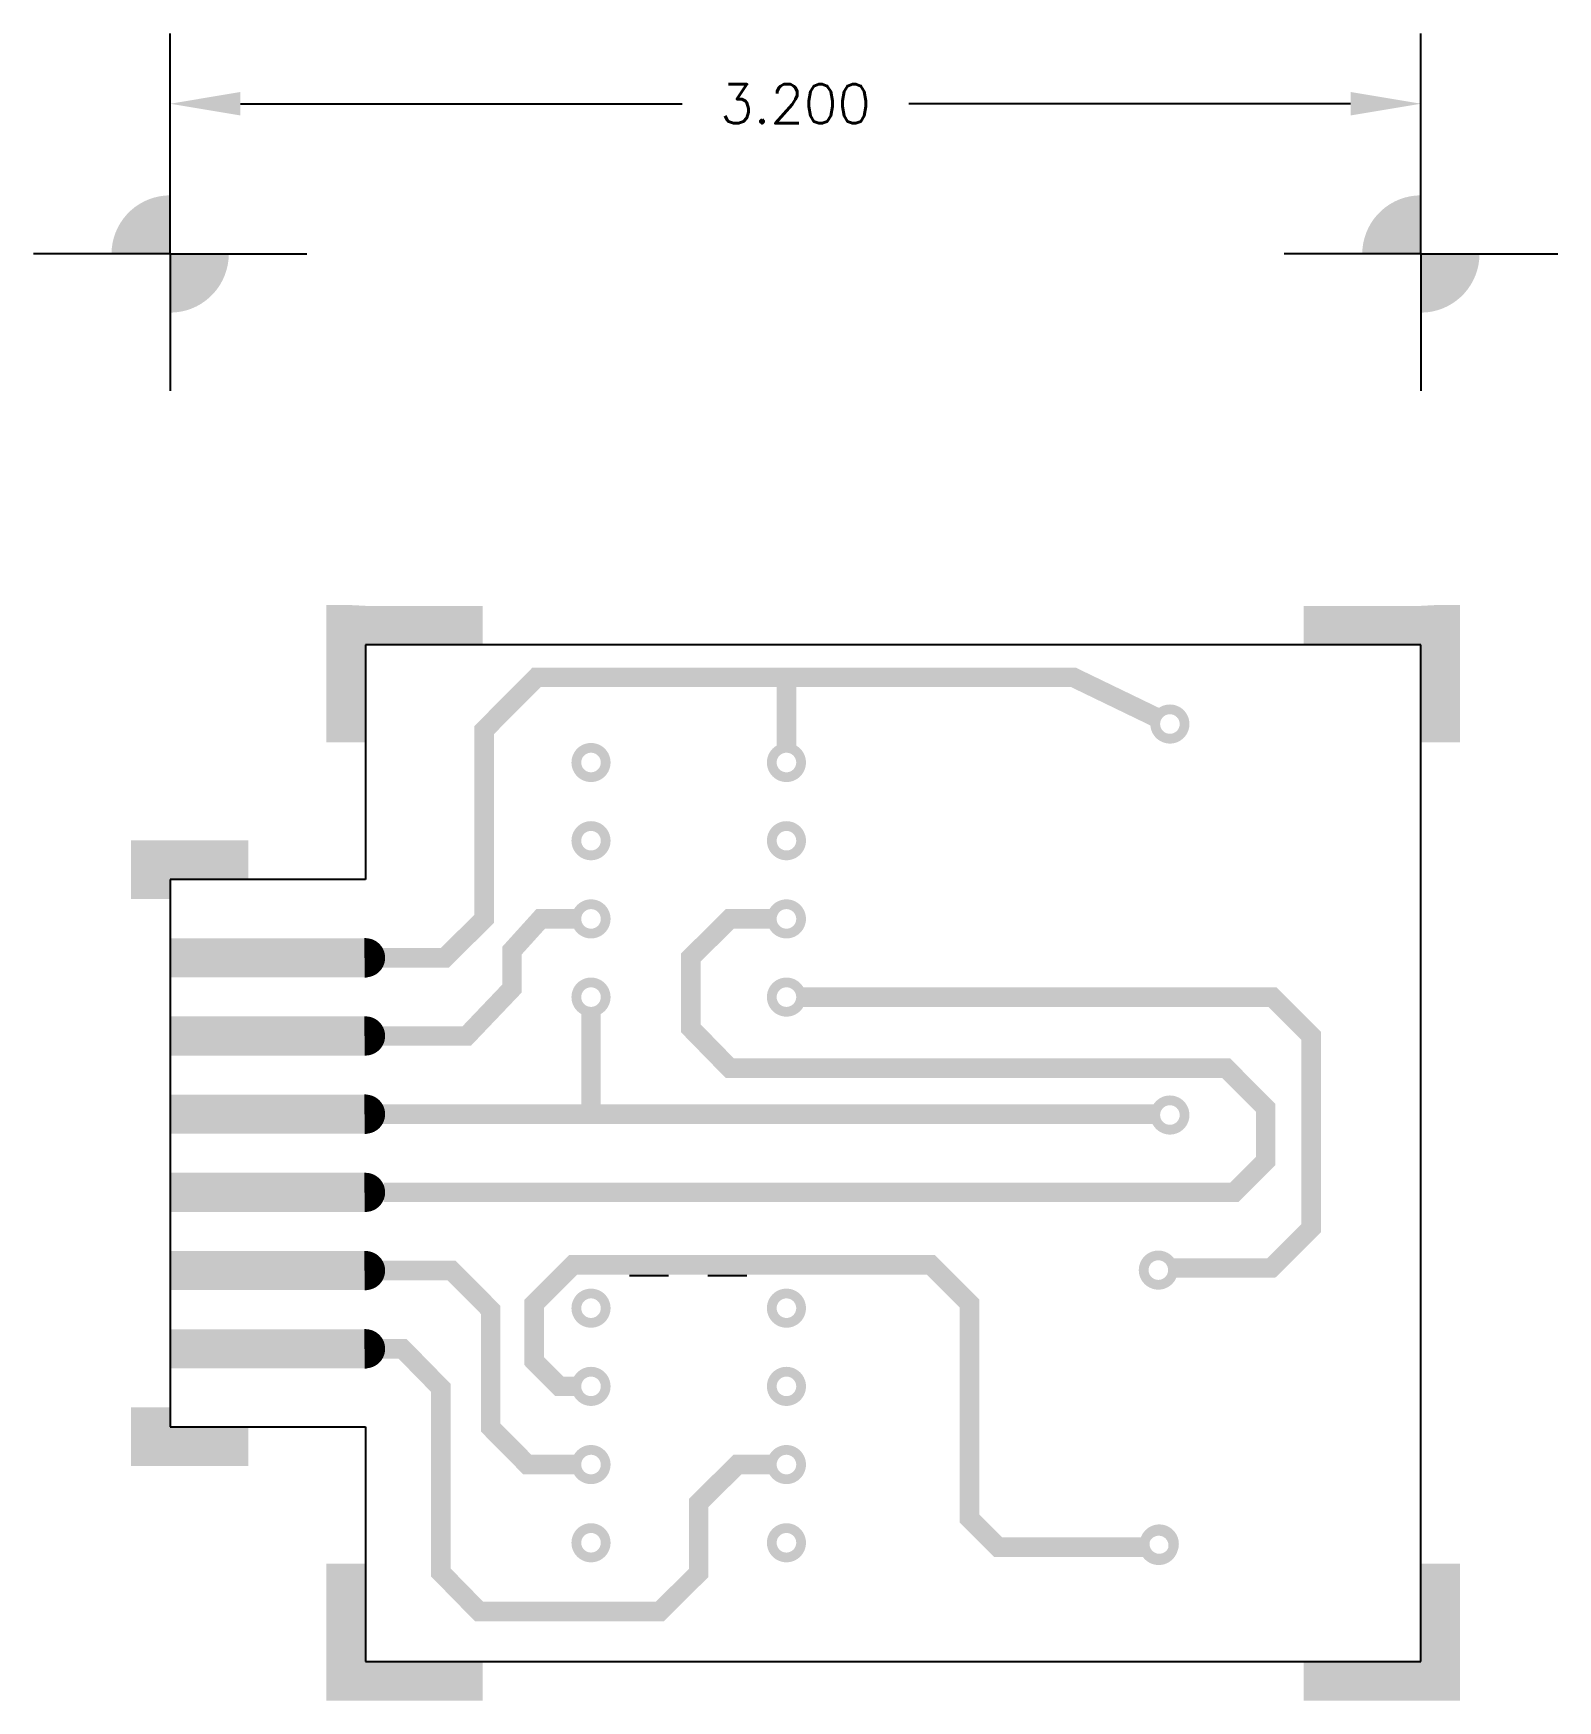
# Model space of a CAD drawing. Header units: inches. Extents: x 3.77 to 7.67, y 2.2 to 6.47.
import ezdxf

# ---------------------------------------------------------------- set-up
doc = ezdxf.new("R2010")
doc.units = ezdxf.units.IN
doc.header["$MEASUREMENT"] = 0
for name, color, linetype in [('Pad', 4, 'Continuous'), ('Text', 7, 'Continuous'), ('Thick', 20, 'Continuous'), ('Trace', 4, 'Continuous')]:
    doc.layers.add(name, color=color, linetype=linetype)
doc.styles.get("Standard").update_dxf_attribs({"font": 'simplex.shx'})
doc.dimstyles.get("Standard").update_dxf_attribs({"dimtxt": 0.1, "dimasz": 0.18, "dimexe": 0.18, "dimexo": 0.0625, "dimgap": 0.09, "dimtad": 0, "dimtih": 1, "dimtoh": 1, "dimdec": 3, "dimzin": 0, "dimdsep": 46, "dimtxsty": 'Standard', "dimcen": 0.1, "dimadec": 0, "dimazin": 0, "dimtfac": 1, "dimtdec": 3, "dimtofl": 0, "dimtmove": 0, "dimatfit": 3, "dimfxl": 1, "dimtolj": 1, "dimtzin": 0, "dimarcsym": 0})

# ---------------------------------------------------------------- blocks, each defined once
blk = doc.blocks.new('*D9')
at = {"layer": 'Defpoints', "color": 0, "transparency": 16777216}
for p in [(7.3209, 6.2885), (4.1209, 5.9042), (7.3209, 5.9042)]:
    blk.add_point(p, dxfattribs=at)
at = {"layer": 'Text', "color": 0, "lineweight": -2, "transparency": 16777216}
for p, q in [((4.1209, 5.9667), (4.1209, 6.4685)), ((7.3209, 5.9667), (7.3209, 6.4685)), ((4.3009, 6.2885), (5.4309, 6.2885)), ((7.1409, 6.2885), (6.0109, 6.2885))]:
    blk.add_line(p, q, dxfattribs=at)
at = {"layer": 'Text', "color": 0, "transparency": 16777216}
for points in [[(4.3009, 6.3185), (4.3009, 6.2585), (4.1209, 6.2885)], [(7.1409, 6.3185), (7.1409, 6.2585), (7.3209, 6.2885)]]:
    blk.add_solid(points, dxfattribs=at)
at = {"layer": 'Text', "color": 0, "transparency": 16777216, "insert": (5.7209, 6.2885), "char_height": 0.1, "attachment_point": 5}
blk.add_mtext('\\A1;3.200', dxfattribs=at)

msp = doc.modelspace()

# ---------------------------------------------------------------- linework, layer by layer
at = {"layer": 'Pad', "const_width": 0.025}
for points in [[(6.6413, 4.702, 1), (6.7163, 4.702, 1)], [(5.1602, 4.6036, 1), (5.2352, 4.6036, 1)], [(5.1602, 4.6036, 1), (5.2352, 4.6036, 1)], [(5.6602, 4.6036, 1), (5.7352, 4.6036, 1)], [(5.6602, 4.6036, 1), (5.7352, 4.6036, 1)], [(5.1602, 4.4036, 1), (5.2352, 4.4036, 1)], [(5.1602, 4.4036, 1), (5.2352, 4.4036, 1)], [(5.6602, 4.4036, 1), (5.7352, 4.4036, 1)], [(5.6602, 4.4036, 1), (5.7352, 4.4036, 1)], [(5.1602, 4.2036, 1), (5.2352, 4.2036, 1)], [(5.1602, 4.2036, 1), (5.2352, 4.2036, 1)], [(5.6602, 4.2036, 1), (5.7352, 4.2036, 1)], [(5.6602, 4.2036, 1), (5.7352, 4.2036, 1)], [(5.1602, 4.0036, 1), (5.2352, 4.0036, 1)], [(5.1602, 4.0036, 1), (5.2352, 4.0036, 1)], [(5.6602, 4.0036, 1), (5.7352, 4.0036, 1)], [(5.6602, 4.0036, 1), (5.7352, 4.0036, 1)], [(6.6413, 3.702, 1), (6.7163, 3.702, 1)], [(6.6117, 3.3054, 1), (6.6867, 3.3054, 1)], [(6.6117, 3.3054, 1), (6.6867, 3.3054, 1)], [(5.1602, 3.208, 1), (5.2352, 3.208, 1)], [(5.1602, 3.208, 1), (5.2352, 3.208, 1)], [(5.6602, 3.208, 1), (5.7352, 3.208, 1)], [(5.6602, 3.208, 1), (5.7352, 3.208, 1)], [(5.1602, 3.008, 1), (5.2352, 3.008, 1)], [(5.1602, 3.008, 1), (5.2352, 3.008, 1)], [(5.6602, 3.008, 1), (5.7352, 3.008, 1)], [(5.6602, 3.008, 1), (5.7352, 3.008, 1)], [(5.1602, 2.808, 1), (5.2352, 2.808, 1)], [(5.1602, 2.808, 1), (5.2352, 2.808, 1)], [(5.6602, 2.808, 1), (5.7352, 2.808, 1)], [(5.6602, 2.808, 1), (5.7352, 2.808, 1)], [(5.1602, 2.608, 1), (5.2352, 2.608, 1)], [(5.1602, 2.608, 1), (5.2352, 2.608, 1)], [(5.6602, 2.608, 1), (5.7352, 2.608, 1)], [(5.6602, 2.608, 1), (5.7352, 2.608, 1)], [(6.6127, 2.601, 1), (6.6877, 2.601, 1)], [(6.6142, 2.6049, 1), (6.6892, 2.6049, 1)]]:
    msp.add_lwpolyline(points, format="xyb", close=True, dxfattribs=at)
at = {"layer": 'Thick'}
for p, q in [((7.3209, 4.9042), (4.6209, 4.9042)), ((4.6209, 4.9042), (4.6209, 4.3042)), ((7.3209, 2.3042), (7.3209, 4.9042)), ((4.6209, 4.3042), (4.1209, 4.3042)), ((4.1209, 4.3042), (4.1209, 2.9042)), ((5.3962, 3.2908), (5.2962, 3.2908)), ((5.5962, 3.2908), (5.4962, 3.2908)), ((4.1209, 2.9042), (4.6209, 2.9042)), ((4.6209, 2.9042), (4.6209, 2.3042)), ((4.6209, 2.3042), (7.3209, 2.3042))]:
    msp.add_line(p, q, dxfattribs=at)
at = {"layer": 'Trace'}
for p, q in [((4.1209, 5.9042), (4.1209, 6.2542)), ((7.3209, 5.9042), (7.3209, 6.2542)), ((4.1209, 5.9042), (3.7709, 5.9042)), ((4.1209, 5.9042), (4.4709, 5.9042)), ((4.1209, 5.9042), (4.1209, 5.5542)), ((7.3209, 5.9042), (6.9709, 5.9042)), ((7.3209, 5.9042), (7.3209, 5.5542)), ((7.3209, 5.9042), (7.6709, 5.9042)), ((4.6209, 4.1042), (4.6209, 4.1541)), ((4.6209, 4.1042), (4.6209, 4.0541)), ((4.6209, 3.9042), (4.6209, 3.9541)), ((4.6209, 3.9042), (4.6209, 3.8541)), ((4.6209, 3.7042), (4.6209, 3.7541)), ((4.6209, 3.7042), (4.6209, 3.6541)), ((4.6209, 3.5042), (4.6209, 3.5541)), ((4.6209, 3.5042), (4.6209, 3.4541)), ((4.6209, 3.3042), (4.6209, 3.3541)), ((4.6209, 3.3042), (4.6209, 3.2541)), ((4.6209, 3.1042), (4.6209, 3.1541)), ((4.6209, 3.1042), (4.6209, 3.0541))]:
    msp.add_line(p, q, dxfattribs=at)
for points, const_width in [([(4.1209, 5.9792, 0.414214), (4.0459, 5.9042)], 0.15), ([(7.2459, 5.9042, -0.414214), (7.3209, 5.9792)], 0.15), ([(4.1209, 5.8292, 0.414214), (4.1959, 5.9042)], 0.15), ([(7.3959, 5.9042, -0.414214), (7.3209, 5.8292)], 0.15), ([(4.6209, 4.0792, 0.414214), (4.6459, 4.1042, 0.414214), (4.6209, 4.1292)], 0.05), ([(4.6209, 3.8792, 0.414214), (4.6459, 3.9042, 0.414214), (4.6209, 3.9292)], 0.05), ([(4.6209, 3.6792, 0.414214), (4.6459, 3.7042, 0.414214), (4.6209, 3.7292)], 0.05), ([(4.6209, 3.4792, 0.414214), (4.6459, 3.5042, 0.414214), (4.6209, 3.5292)], 0.05), ([(4.6209, 3.2792, 0.414214), (4.6459, 3.3042, 0.414214), (4.6209, 3.3292)], 0.05), ([(4.6209, 3.0792, 0.414214), (4.6459, 3.1042, 0.414214), (4.6209, 3.1292)], 0.05)]:
    msp.add_lwpolyline(points, format="xyb", dxfattribs=dict(at, const_width=const_width))
for points, const_width in [([(4.6209, 4.9542), (4.571, 4.9568), (4.5209, 4.9568)], 0.1), ([(4.6209, 4.9542), (4.5209, 4.9542)], 0.1), ([(4.5708, 4.9548), (4.5708, 4.6548)], 0.1), ([(4.6209, 4.9542), (4.9209, 4.9542)], 0.1), ([(7.3209, 4.9542), (7.0209, 4.9542)], 0.1), ([(7.3209, 4.9542), (7.3708, 4.9568), (7.4209, 4.9568)], 0.1), ([(7.3209, 4.9542), (7.4209, 4.9542)], 0.1), ([(7.3709, 4.9548), (7.3709, 4.6548)], 0.1), ([(4.6209, 4.1042), (4.8236, 4.1042), (4.9242, 4.2035), (4.9242, 4.6864), (5.0582, 4.8214), (6.4319, 4.8214), (6.6451, 4.7183)], 0.05), ([(5.6977, 4.6411), (5.6977, 4.8214)], 0.05), ([(4.1209, 4.3542), (4.0209, 4.3542)], 0.1), ([(4.0709, 4.3542), (4.0709, 4.2542)], 0.1), ([(4.1209, 4.3542), (4.3209, 4.3542)], 0.1), ([(5.1602, 4.2036), (5.0689, 4.2036), (4.9957, 4.1227), (4.9957, 4.0257), (4.8798, 3.9042), (4.6209, 3.9042)], 0.05), ([(5.6683, 4.2036), (5.5525, 4.2036), (5.4533, 4.1048), (5.4533, 3.9236), (5.5525, 3.822), (6.8222, 3.822), (6.9239, 3.7203), (6.9239, 3.5848), (6.8438, 3.5042), (4.6673, 3.5042)], 0.05), ([(4.6209, 4.1042), (4.1209, 4.1042)], 0.1), ([(5.7352, 4.0036), (6.9411, 4.0036), (7.0402, 3.9047), (7.0402, 3.4124), (6.938, 3.3108), (6.6854, 3.3108)], 0.05), ([(5.1977, 3.9661), (5.1977, 3.7042)], 0.05), ([(4.6209, 3.9042), (4.1209, 3.9042)], 0.1), ([(4.6209, 3.7042), (4.1209, 3.7042)], 0.1), ([(4.6209, 3.7042), (6.6413, 3.7042)], 0.05), ([(4.6209, 3.5042), (4.1209, 3.5042)], 0.1), ([(4.6209, 3.3042), (4.1209, 3.3042)], 0.1), ([(4.6209, 3.3042), (4.8413, 3.3042), (4.941, 3.2036), (4.941, 2.9028), (5.0348, 2.808), (5.1602, 2.808)], 0.05), ([(5.1602, 3.008), (5.1169, 3.008), (5.0524, 3.0727), (5.0524, 3.2193), (5.1521, 3.3189), (6.067, 3.3189), (6.166, 3.2199), (6.166, 2.6703), (6.239, 2.5968), (6.6127, 2.5968)], 0.05), ([(4.6209, 3.1042), (4.1209, 3.1042)], 0.1), ([(4.6459, 3.1042), (4.7155, 3.1042), (4.8135, 3.0041), (4.8135, 2.5321), (4.9114, 2.4321), (5.374, 2.4321), (5.4731, 2.531), (5.4731, 2.7098), (5.5726, 2.8083), (5.6614, 2.8081)], 0.05), ([(4.0709, 2.8542), (4.0709, 2.9542)], 0.1), ([(4.1209, 2.8542), (4.0209, 2.8542)], 0.1), ([(4.1209, 2.8542), (4.3209, 2.8542)], 0.1), ([(4.5709, 2.2542), (4.5709, 2.5542)], 0.1), ([(7.3709, 2.2542), (7.3709, 2.5542)], 0.1), ([(4.6209, 2.2542), (4.5209, 2.2542)], 0.1), ([(4.6209, 2.2542), (4.9209, 2.2542)], 0.1), ([(7.3209, 2.2542), (7.0209, 2.2542)], 0.1), ([(7.3209, 2.2542), (7.4209, 2.2542)], 0.1)]:
    msp.add_lwpolyline(points, dxfattribs=dict(at, const_width=const_width))

# ---------------------------------------------------------------- dimensions: what is measured, and where the dimension line sits
at = {"layer": 'Text'}
dim = msp.add_linear_dim(base=(7.3209, 6.2885), p1=(4.1209, 5.9042), p2=(7.3209, 5.9042), dimstyle='Standard', dxfattribs=at)
dim.commit()
dim.dimension.update_dxf_attribs({"geometry": '*D9', "text_midpoint": (5.7209, 6.2885)})

doc.saveas('drawing.dxf')
